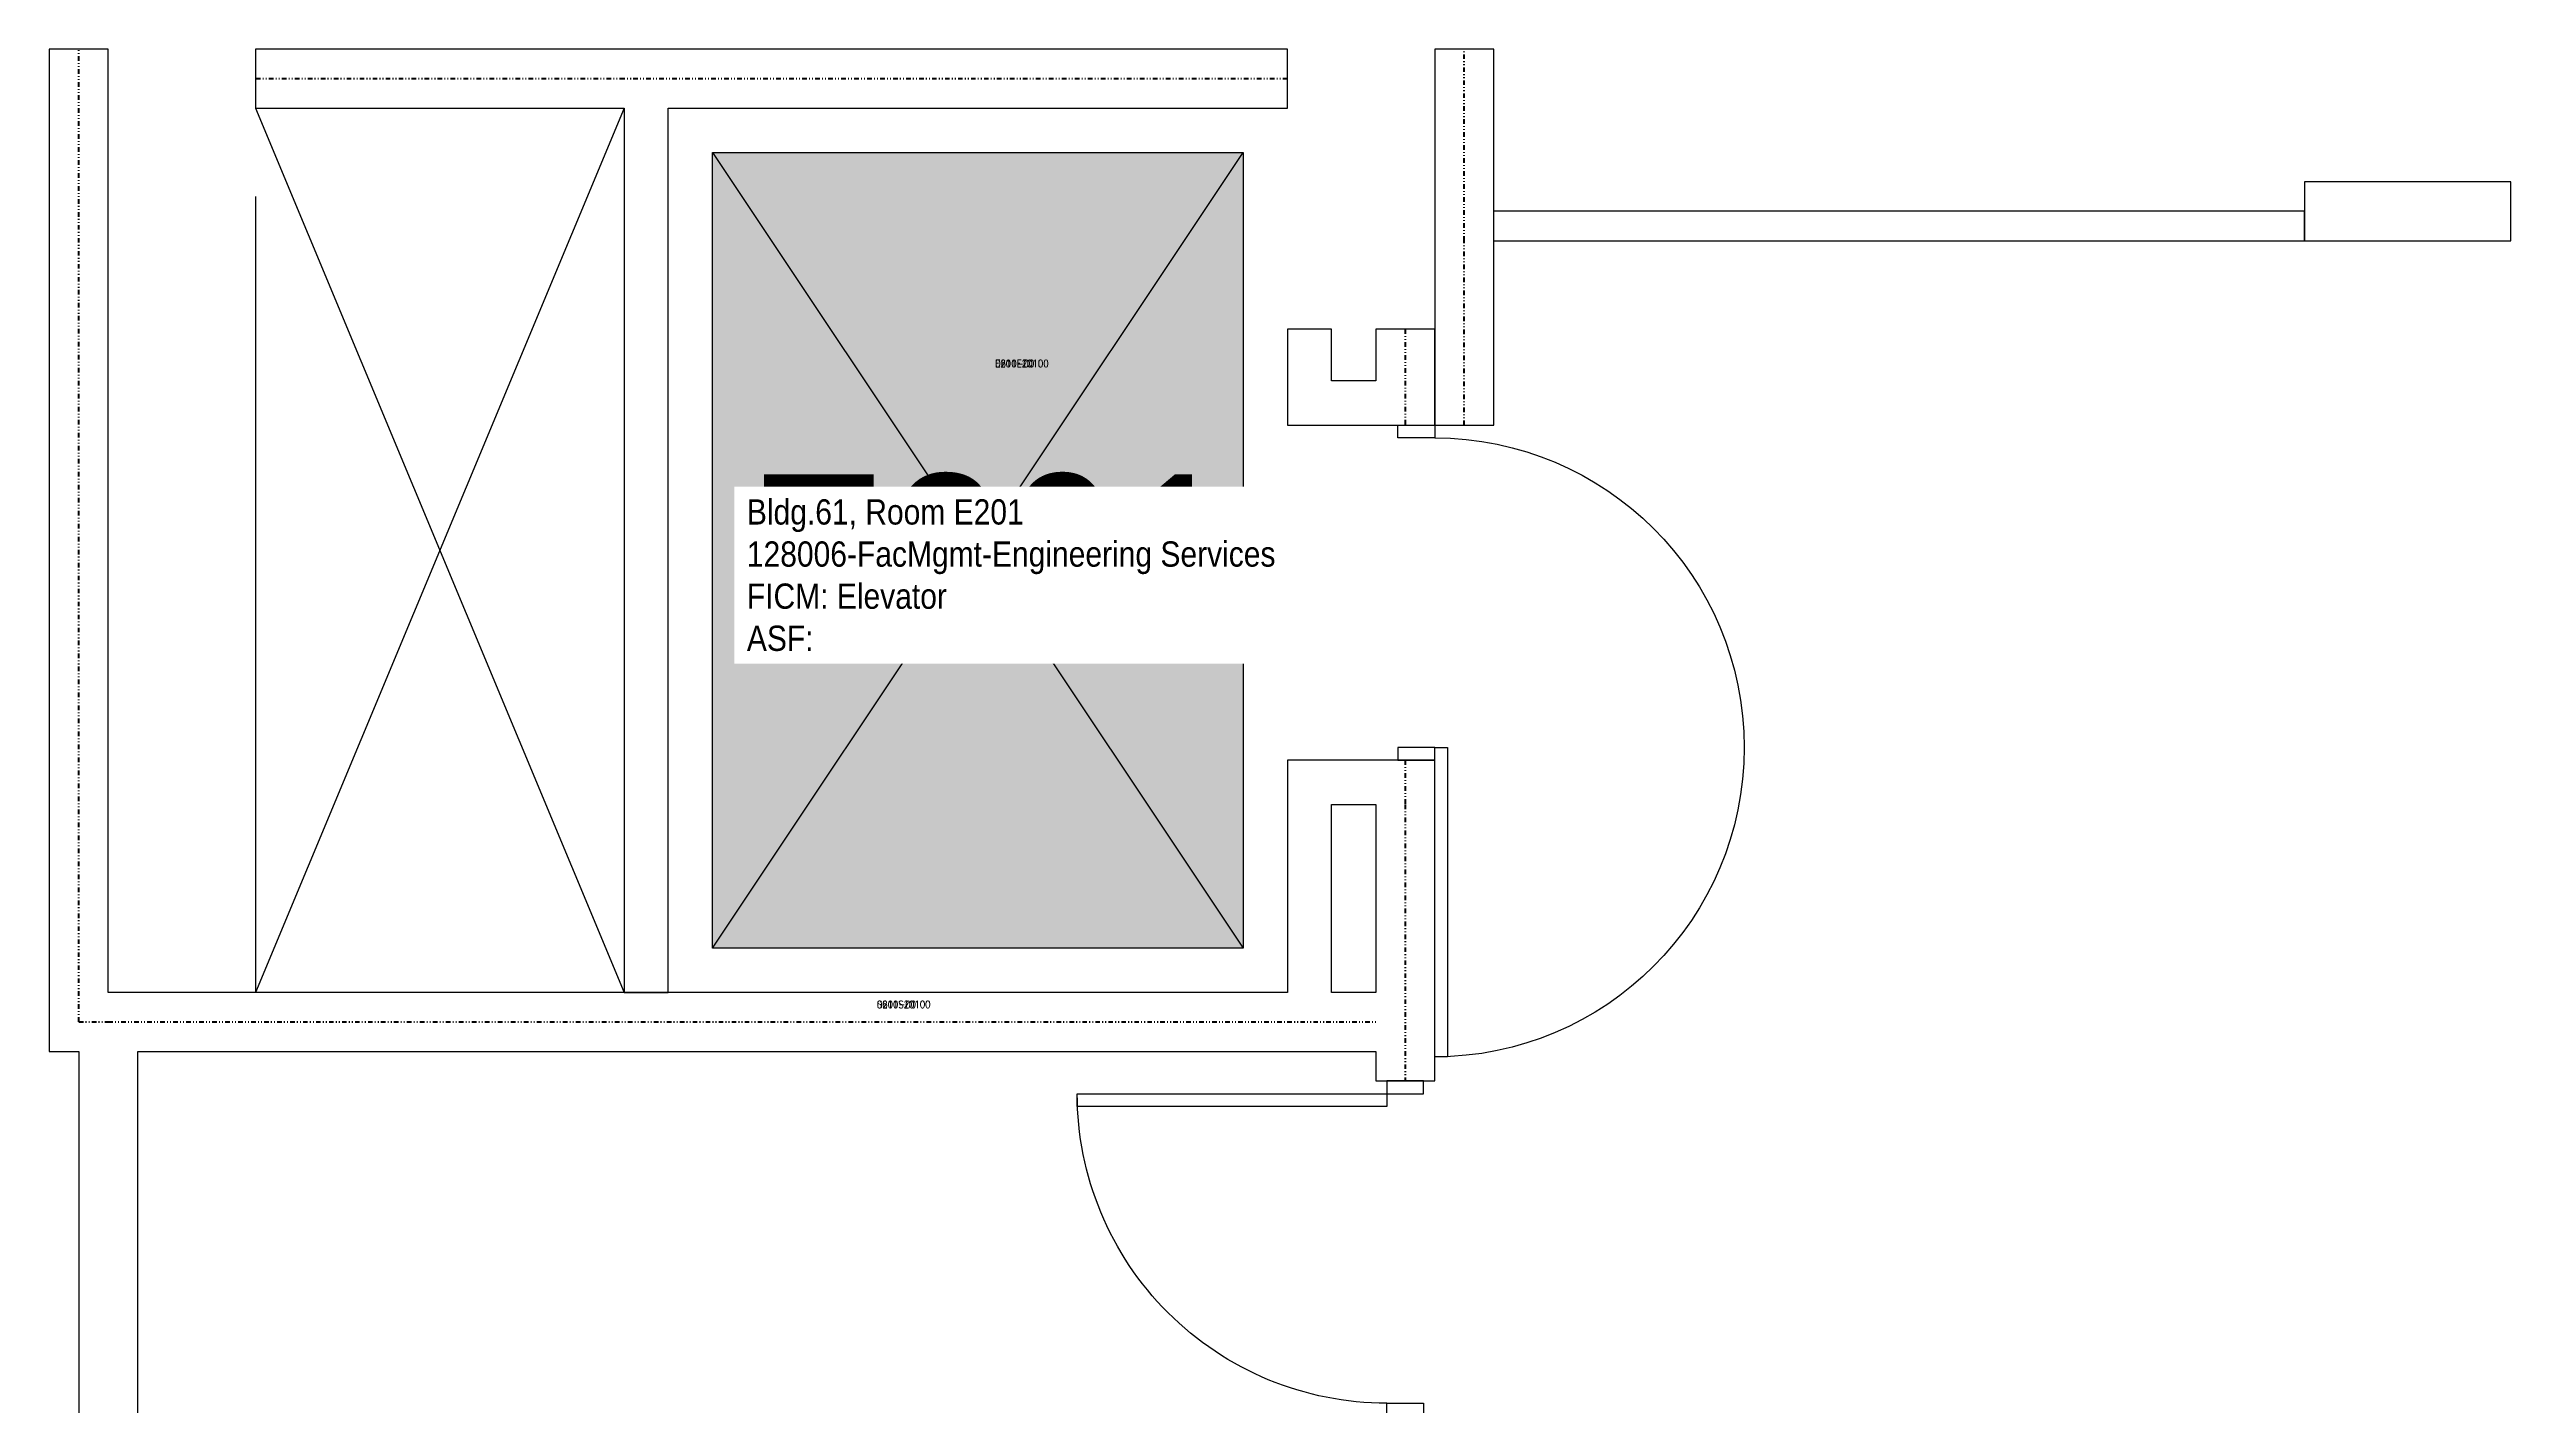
# Model space of a CAD drawing. Header units: inches. Extents: x -2562 to 2562, y 45 to 1163.
# Drawn here: x -2562 to -2228, y 979 to 1163 of the extents above; entities that cross this region are included whole.
import ezdxf

# ---------------------------------------------------------------- set-up
doc = ezdxf.new("R2010")
doc.units = ezdxf.units.IN
doc.header["$LTSCALE"] = 10
doc.header["$MEASUREMENT"] = 0
doc.linetypes.add('DIVIDE2', pattern=[0.625, 0.25, -0.125, 0, -0.125, 0, -0.125])
for name, color, linetype in [('A-DOOR', 2, 'CONTINUOUS'), ('A-FLOR', 3, 'CONTINUOUS'), ('A-IDEN-RNUM', 7, 'CONTINUOUS'), ('A-IDEN-SNUM', 4, 'CONTINUOUS'), ('A-IDEN-VNUM', 4, 'CONTINUOUS'), ('A-WALL', 5, 'CONTINUOUS'), ('AREA-TEXT', 3, 'CONTINUOUS'), ('Rooms-Category-Color', 7, 'CONTINUOUS'), ('Rooms-College-Color', 7, 'CONTINUOUS'), ('Rooms-Department-Color', 7, 'CONTINUOUS'), ('Rooms-Division-Color', 7, 'CONTINUOUS'), ('Rooms-Information', 7, 'CONTINUOUS')]:
    doc.layers.add(name, color=color, linetype=linetype)
doc.styles.add('ROOMSNUMBER', font='TXT.SHX', dxfattribs={"height": 1})
doc.styles.add('ROOMVNUMBER', font='arial.ttf', dxfattribs={"width": 0.85, "height": 30})

msp = doc.modelspace()

# ---------------------------------------------------------------- hatches: boundary and pattern name
at = {"layer": 'Rooms-Category-Color', "true_color": 0xadadad}
msp.add_hatch(color=253, dxfattribs=at).paths.add_polyline_path([(-2471.99, 1149), (-2399.99, 1149), (-2399.99, 1041), (-2471.99, 1041)])
at = {"layer": 'Rooms-College-Color', "true_color": 0xadadad}
msp.add_hatch(color=253, dxfattribs=at).paths.add_polyline_path([(-2471.99, 1149), (-2399.99, 1149), (-2399.99, 1041), (-2471.99, 1041)])
at = {"layer": 'Rooms-Department-Color', "true_color": 0xacacac}
msp.add_hatch(color=253, dxfattribs=at).paths.add_polyline_path([(-2471.99, 1149), (-2399.99, 1149), (-2399.99, 1041), (-2471.99, 1041)])
at = {"layer": 'Rooms-Division-Color', "true_color": 0xadadad}
msp.add_hatch(color=253, dxfattribs=at).paths.add_polyline_path([(-2471.99, 1149), (-2399.99, 1149), (-2399.99, 1041), (-2471.99, 1041)])

# ---------------------------------------------------------------- linework, layer by layer
at = {"layer": 'A-DOOR', "linetype": 'Continuous', "lineweight": -3}
for points in [[(-2378.99, 1110.25), (-2378.99, 1112), (-2373.99, 1112), (-2373.99, 1110.25)], [(-2379, 1068.25), (-2379, 1066.5), (-2374, 1066.5), (-2374, 1068.25)], [(-2374, 1068.25), (-2372.25, 1068.25), (-2372.25, 1026.25), (-2374, 1026.25)], [(-2375.5, 1021.25), (-2375.5, 1023), (-2380.5, 1023), (-2380.5, 1021.25)], [(-2380.5, 1021.25), (-2380.5, 1019.5), (-2422.5, 1019.5), (-2422.5, 1021.25)], [(-2375.5, 979.25), (-2375.5, 977.5), (-2380.5, 977.5), (-2380.5, 979.25)]]:
    msp.add_lwpolyline(points, close=True, dxfattribs=at)
at = {"layer": 'A-DOOR', "linetype": 'Continuous', "lineweight": -3, "extrusion": (0, 0, -1)}
for centre, start, end in [((2374, 1068.25), 90.0003, 270.0003), ((2380.5, 1021.25), 270.0003, 0.0003)]:
    msp.add_arc(centre, 42, start, end, dxfattribs=at)
at = {"layer": 'A-FLOR', "linetype": 'Continuous', "lineweight": -3}
for p, q in [((-2471.99, 1149), (-2399.99, 1149)), ((-2471.99, 1041), (-2471.99, 1149)), ((-2399.99, 1149), (-2399.99, 1041)), ((-2399.99, 1041), (-2471.99, 1041))]:
    msp.add_line(p, q, dxfattribs=at)
at = {"layer": 'A-FLOR'}
msp.add_line((-2534, 1143), (-2534, 1035), dxfattribs=at)
at = {"layer": 'A-WALL', "linetype": 'Continuous', "lineweight": -3}
for p, q in [((-2553.99, 1163), (-2561.99, 1163)), ((-2561.99, 1163), (-2561.99, 1027)), ((-2553.99, 1035), (-2553.99, 1163)), ((-2483.99, 1163), (-2533.99, 1163)), ((-2533.99, 1163), (-2533.99, 1155)), ((-2393.99, 1163), (-2483.99, 1163)), ((-2393.99, 1155), (-2393.99, 1163)), ((-2365.99, 1163), (-2373.99, 1163)), ((-2373.99, 1163), (-2373.99, 1137)), ((-2365.99, 1137), (-2365.99, 1163)), ((-2533.99, 1155), (-2483.99, 1155)), ((-2483.99, 1155), (-2483.99, 1035)), ((-2477.99, 1155), (-2393.99, 1155)), ((-2477.99, 1035), (-2477.99, 1155)), ((-2227.98, 1145), (-2255.98, 1145)), ((-2255.98, 1145), (-2255.98, 1137)), ((-2227.98, 1137), (-2227.98, 1145)), ((-2255.98, 1141), (-2365.99, 1141)), ((-2255.98, 1137), (-2255.98, 1141)), ((-2373.99, 1137), (-2373.99, 1112)), ((-2365.99, 1112), (-2365.99, 1137)), ((-2365.99, 1137), (-2255.98, 1137)), ((-2255.98, 1137), (-2227.98, 1137)), ((-2387.99, 1125), (-2393.99, 1125)), ((-2393.99, 1125), (-2393.99, 1112)), ((-2387.99, 1118), (-2387.99, 1125)), ((-2373.99, 1125), (-2381.99, 1125)), ((-2381.99, 1125), (-2381.99, 1118)), ((-2373.99, 1118), (-2373.99, 1125)), ((-2381.99, 1118), (-2387.99, 1118)), ((-2373.99, 1112), (-2373.99, 1118)), ((-2393.99, 1112), (-2381.99, 1112)), ((-2381.99, 1112), (-2381.99, 1112)), ((-2381.99, 1112), (-2373.99, 1112)), ((-2373.99, 1112), (-2365.99, 1112)), ((-2393.99, 1066.5), (-2393.99, 1035)), ((-2382, 1066.5), (-2393.99, 1066.5)), ((-2374, 1066.5), (-2382, 1066.5)), ((-2374, 1060.5), (-2374, 1066.5)), ((-2387.99, 1035), (-2387.99, 1060.5)), ((-2387.99, 1060.5), (-2382, 1060.5)), ((-2382, 1060.5), (-2382, 1035)), ((-2374, 1027), (-2374, 1060.5)), ((-2393.99, 1035), (-2553.99, 1035)), ((-2483.99, 1035), (-2477.99, 1035)), ((-2382, 1035), (-2387.99, 1035)), ((-2561.99, 1027), (-2557.99, 1027)), ((-2557.99, 1027), (-2557.99, 961)), ((-2549.99, 1027), (-2393.99, 1027)), ((-2549.99, 961), (-2549.99, 1027)), ((-2393.99, 1027), (-2382, 1027)), ((-2382, 1027), (-2382, 1023)), ((-2374, 1023), (-2374, 1027)), ((-2382, 1023), (-2374, 1023))]:
    msp.add_line(p, q, dxfattribs=at)
at = {"layer": 'A-WALL', "linetype": 'DIVIDE2', "lineweight": 140, "ltscale": 0.25}
for p, q in [((-2557.99, 1031), (-2557.99, 1163)), ((-2369.99, 1137), (-2369.99, 1163)), ((-2483.99, 1159), (-2533.99, 1159)), ((-2393.99, 1159), (-2483.99, 1159)), ((-2369.99, 1112), (-2369.99, 1137)), ((-2377.99, 1125), (-2377.99, 1118)), ((-2377.99, 1118), (-2377.99, 1112)), ((-2378, 1066.5), (-2378, 1060.5)), ((-2378, 1060.5), (-2378, 1027)), ((-2557.99, 1031), (-2553.99, 1031)), ((-2553.99, 1031), (-2393.99, 1031)), ((-2393.99, 1031), (-2382, 1031)), ((-2378, 1027), (-2378, 1023))]:
    msp.add_line(p, q, dxfattribs=at)
at = {"layer": 'A-WALL'}
for p, q in [((-2483.99, 1155), (-2534, 1035)), ((-2533.99, 1155), (-2483.99, 1035))]:
    msp.add_line(p, q, dxfattribs=at)
at = {"layer": 'AREA-TEXT'}
for p, q in [((-2471.99, 1149), (-2399.99, 1041)), ((-2471.99, 1041), (-2399.99, 1149))]:
    msp.add_line(p, q, dxfattribs=at)

# ---------------------------------------------------------------- texts
at = {"layer": 'A-IDEN-RNUM', "style": 'ROOMSNUMBER', "width": 0.85}
for s, p in [('E201-00', (-2433.63, 1119.85)), ('S201-00', (-2449.69, 1032.88))]:
    msp.add_text(s, height=1, rotation=360, dxfattribs=at).set_placement(p)
at = {"layer": 'A-IDEN-SNUM', "style": 'ROOMSNUMBER', "width": 0.85}
for s, p in [('0610E20100', (-2433.63, 1119.85)), ('0610S20100', (-2449.69, 1032.88))]:
    msp.add_text(s, height=1, rotation=360, dxfattribs=at).set_placement(p)
at = {"layer": 'A-IDEN-VNUM', "style": 'ROOMVNUMBER', "width": 0.85}
msp.add_text('E201', height=24, rotation=360, dxfattribs=at).set_placement((-2467.33, 1081.3))

# ---------------------------------------------------------------- next in the draw order: texts
at = {"layer": 'Rooms-Information', "insert": (-2467.33, 1081.3), "char_height": 3.4286, "width": 76.8, "attachment_point": 7, "rotation": 360, "style": 'ROOMVNUMBER', "bg_fill": 3, "box_fill_scale": 1.5, "bg_fill_color": 256, "bg_fill_true_color": 13158600, "bg_fill_transparency": 0}
msp.add_mtext('Bldg.61, Room E201^M^J128006-FacMgmt-Engineering Services^M^JFICM: Elevator^M^JASF: ', dxfattribs=at)

doc.saveas('drawing.dxf')
